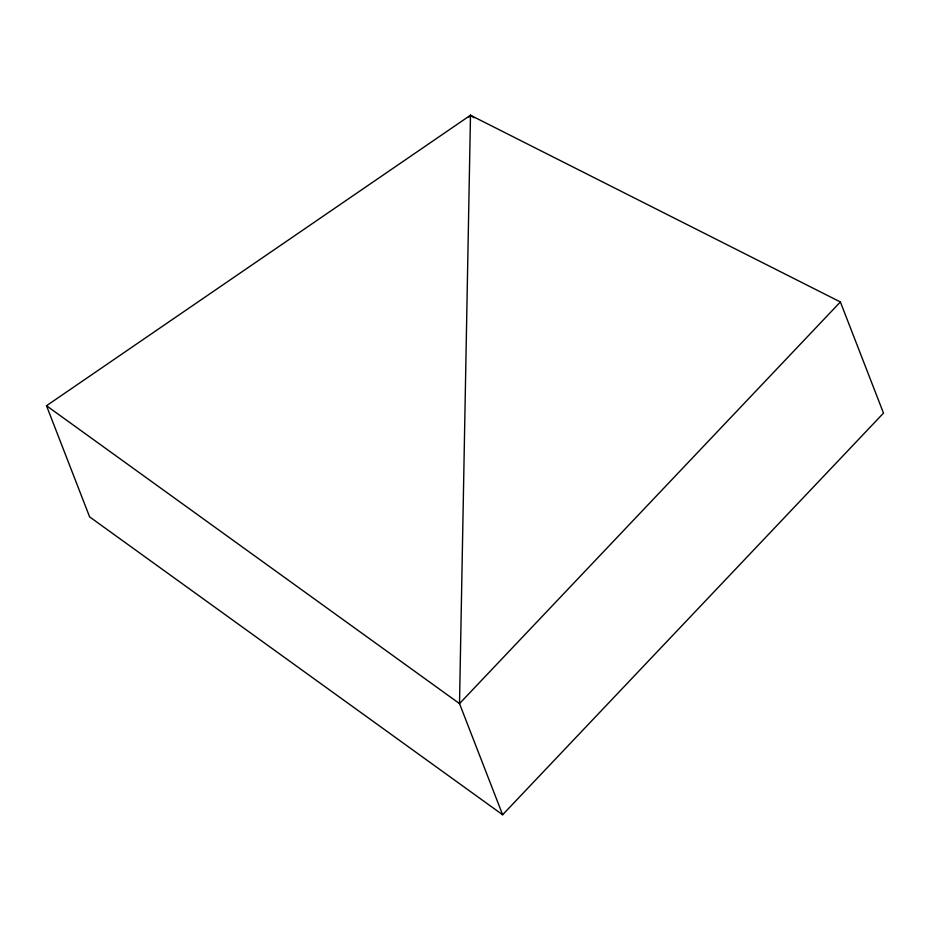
<?xml version="1.0" encoding="UTF-8"?>
<svg xmlns="http://www.w3.org/2000/svg" width="930" height="930" viewBox="0 0 930 930"><rect width="100%" height="100%" fill="white"/><g stroke="black" fill="none" stroke-linecap="round" stroke-linejoin="round"><path stroke-width="1.4" d="M474.021 117.784L470.487 115.239L459.513 703.603L502.63 814.761L883.5 413.118L840.383 301.959L470.487 115.239L46.5 405.736L89.617 516.882L502.63 814.761M468.488 117.354L470.487 115.239M840.383 301.959L459.513 703.603L46.5 405.736"/></g></svg>
